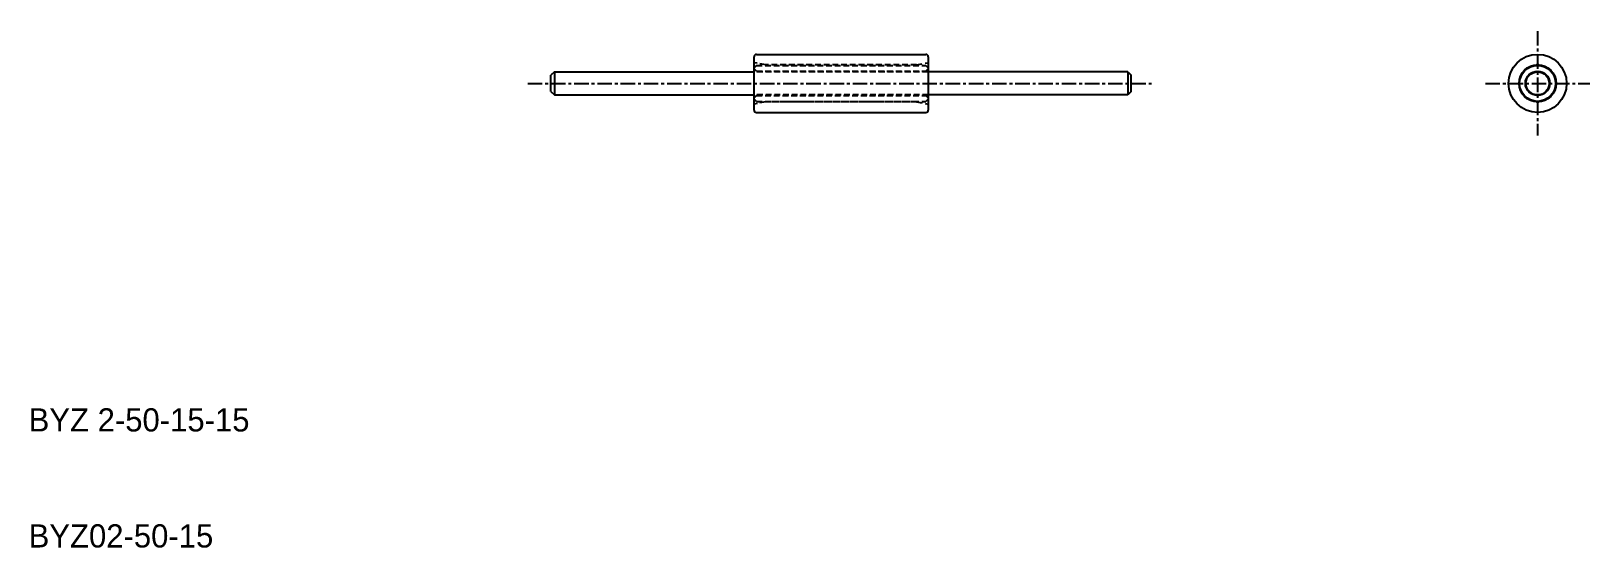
# Model space of a CAD drawing. Extents: x 10 to 144, y 10 to 54.
import ezdxf

# ---------------------------------------------------------------- set-up
doc = ezdxf.new("R2010")
doc.units = 0
doc.linetypes.add('CENTER', pattern=[2, 1.25, -0.25, 0.25, -0.25])
doc.linetypes.add('DASHED', pattern=[0.75, 0.5, -0.25])
doc.layers.get('0').update_dxf_attribs({"linetype": 'CONTINUOUS'})
doc.layers.add('CENTER', color=1, linetype='CENTER')

msp = doc.modelspace()

# ---------------------------------------------------------------- linework, layer by layer
at = {"color": 7, "linetype": 'CONTINUOUS'}
for p, q in [((72.7, 52.5), (87.3, 52.5)), ((72.5, 47.7), (72.5, 52.3)), ((87.5, 52.3), (87.5, 47.7)), ((55.3, 51), (55, 50.7)), ((55, 49.3), (55, 50.7)), ((55.3, 51), (72.5, 51)), ((55.3, 51), (55.3, 49)), ((104.7, 51), (87.5, 51)), ((104.7, 51), (104.7, 49)), ((104.7, 51), (105, 50.7)), ((105, 49.3), (105, 50.7)), ((55, 49.3), (55.3, 49)), ((55.3, 49), (72.5, 49)), ((104.7, 49), (87.5, 49)), ((105, 49.3), (104.7, 49)), ((72.7, 47.5), (87.3, 47.5))]:
    msp.add_line(p, q, dxfattribs=at)
at = {"color": 3, "linetype": 'DASHED'}
for p, q in [((73.5, 51.6), (72.5, 51.78)), ((72.7, 51.55), (72.5, 51.35)), ((72.7, 51.05), (72.5, 51.25)), ((72.7, 51.55), (87.3, 51.55)), ((72.7, 51.05), (87.3, 51.05)), ((86.5, 51.6), (73.5, 51.6)), ((86.5, 51.6), (87.5, 51.78)), ((87.3, 51.55), (87.5, 51.35)), ((87.3, 51.05), (87.5, 51.25)), ((87.5, 51), (72.5, 51)), ((87.5, 49), (72.5, 49)), ((72.7, 48.95), (72.5, 48.75)), ((72.7, 48.45), (72.5, 48.65)), ((73.5, 48.4), (72.5, 48.22)), ((72.7, 48.95), (87.3, 48.95)), ((72.7, 48.45), (87.3, 48.45)), ((86.5, 48.4), (73.5, 48.4)), ((86.5, 48.4), (87.5, 48.22)), ((87.3, 48.95), (87.5, 48.75)), ((87.5, 48.65), (87.3, 48.45))]:
    msp.add_line(p, q, dxfattribs=at)
at = {"color": 7, "linetype": 'CONTINUOUS'}
for radius in [2.5, 1.6, 1.55, 1.05, 1]:
    msp.add_circle((140, 50), radius, dxfattribs=at)
for centre, radius, start, end in [((72.7, 52.3), 0.2, 90, 180), ((87.3, 52.3), 0.2, 0, 90), ((140, 51.3), 0.3, 52.9469, 127.0531), ((140, 51.3), 0.3, 240.2952, 299.7048), ((138.87, 50.65), 0.3, 112.9469, 187.0531), ((138.87, 50.65), 0.3, 300.2952, 359.7048), ((141.13, 50.65), 0.3, 180.2952, 239.7048), ((141.13, 50.65), 0.3, 352.9469, 67.0531), ((138.87, 49.35), 0.3, 172.9469, 247.0531), ((138.87, 49.35), 0.3, 0.2952, 59.7048), ((140, 48.7), 0.3, 232.9469, 307.0531), ((140, 48.7), 0.3, 60.2952, 119.7048), ((141.13, 49.35), 0.3, 120.2952, 179.7048), ((141.13, 49.35), 0.3, 292.9469, 7.0531), ((72.7, 47.7), 0.2, 180, 270), ((87.3, 47.7), 0.2, 270, 0)]:
    msp.add_arc(centre, radius, start, end, dxfattribs=at)
at = {"layer": 'CENTER', "color": 1, "linetype": 'CENTER'}
for p, q in [((140, 54.5), (140, 45.5)), ((53, 50), (107, 50)), ((135.5, 50), (144.5, 50))]:
    msp.add_line(p, q, dxfattribs=at)

# ---------------------------------------------------------------- texts
at = {"color": 7, "linetype": 'CONTINUOUS'}
for s, p in [('BYZ 2-50-15-15', (10, 20)), ('BYZ02-50-15', (10, 10))]:
    msp.add_text(s, height=2, dxfattribs=at).set_placement(p)

doc.saveas('drawing.dxf')
